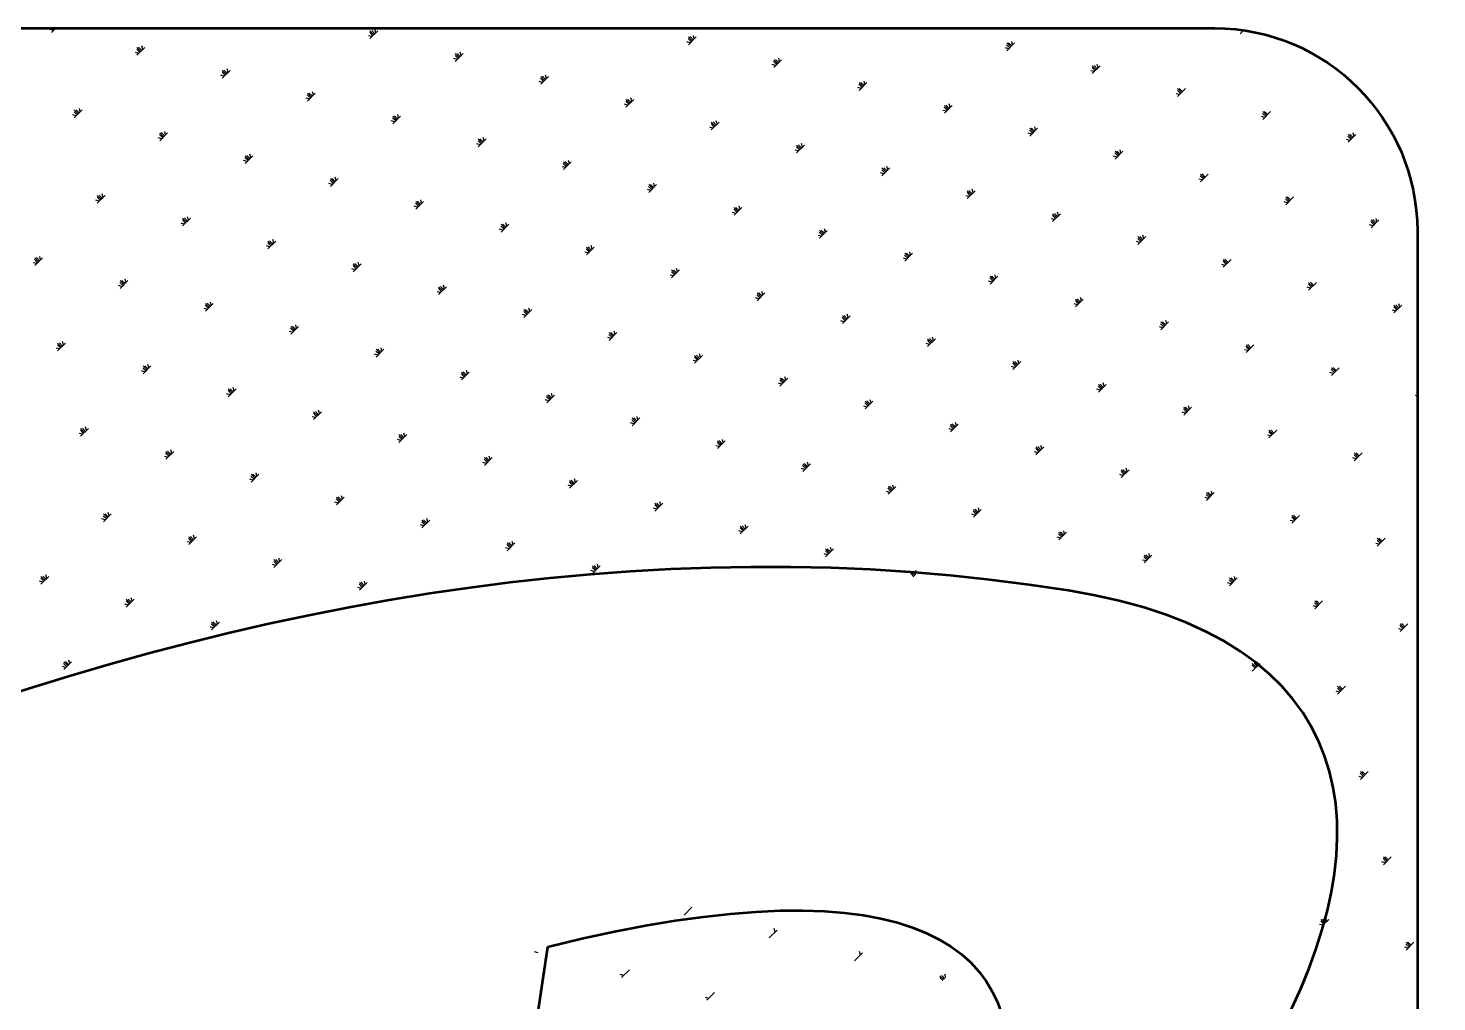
# Model space of a CAD drawing. Extents: x -2746917 to -971774, y -3334247 to -3250358.
# Drawn here: x -2283845 to -2282843, y -3276393 to -3275701 of the extents above; entities that cross this region are included whole.
import ezdxf

# ---------------------------------------------------------------- set-up
doc = ezdxf.new("R2010")
doc.units = 0
doc.header["$LTSCALE"] = 1000
doc.header["$MEASUREMENT"] = 0
doc.layers.get('0').update_dxf_attribs({"linetype": 'CONTINUOUS'})
doc.layers.add('PUB_TITLE', color=4, linetype='CONTINUOUS')

# ---------------------------------------------------------------- blocks, each defined once
blk = doc.blocks.new('A$C6B365CFD')
at = {"layer": 'PUB_TITLE', "color": 4}
for p, q in [((121.8, 23378.1), (119.3, 23378.8)), ((120.4, 23376.7), (123.4, 23379.7)), ((122.5, 23378.8), (121.5, 23379.7)), ((123.1, 23379.5), (122.9, 23379.7)), ((351.2, 23376.5), (350.5, 23379)), ((348.4, 23373.8), (346, 23374.4)), ((349.1, 23374.4), (346.9, 23376.7)), ((349.8, 23375.1), (347, 23377.9)), ((347, 23372.4), (352.6, 23377.9)), ((350.5, 23375.8), (348.3, 23378.1)), ((575, 23369.4), (572.6, 23370)), ((575.7, 23370.1), (573.5, 23372.3)), ((576.4, 23370.8), (573.6, 23373.6)), ((573.6, 23368), (579.2, 23373.6)), ((577.1, 23371.5), (574.9, 23373.7)), ((577.8, 23372.2), (577.2, 23374.6)), ((803.1, 23366.4), (800.3, 23369.2)), ((800.3, 23363.6), (805.8, 23369.2)), ((803.8, 23367.1), (801.5, 23369.3)), ((804.4, 23367.8), (803.8, 23370.2)), ((966.2, 23375.6), (968.9, 23378.2)), ((968.3, 23377.6), (967.5, 23378.4)), ((182.5, 23361.8), (180.1, 23362.5)), ((183.2, 23362.5), (181, 23364.8)), ((183.9, 23363.2), (181.1, 23366)), ((181.1, 23360.5), (186.7, 23366)), ((184.6, 23363.9), (182.3, 23366.2)), ((185.3, 23364.6), (184.6, 23367.1)), ((409.8, 23358.2), (407.6, 23360.4)), ((410.5, 23358.9), (407.7, 23361.7)), ((407.7, 23356.1), (413.3, 23361.7)), ((411.2, 23359.6), (409, 23361.8)), ((411.9, 23360.3), (411.3, 23362.7)), ((801.7, 23365), (799.2, 23365.7)), ((802.4, 23365.7), (800.1, 23368)), ((244.6, 23347), (241.8, 23349.7)), ((241.8, 23344.2), (247.4, 23349.7)), ((245.3, 23347.7), (243.1, 23349.9)), ((246, 23348.4), (245.3, 23350.8)), ((409.1, 23357.5), (406.7, 23358.1)), ((635.8, 23353.1), (633.3, 23353.8)), ((636.5, 23353.8), (634.2, 23356)), ((637.1, 23354.5), (634.4, 23357.3)), ((634.4, 23351.7), (639.9, 23357.3)), ((637.8, 23355.2), (635.6, 23357.4)), ((638.5, 23355.9), (637.9, 23358.3)), ((862.4, 23348.8), (860, 23349.4)), ((863.1, 23349.5), (860.9, 23351.7)), ((863.8, 23350.2), (861, 23352.9)), ((861, 23347.4), (866.6, 23352.9)), ((864.5, 23350.8), (862.3, 23353.1)), ((865.2, 23351.5), (864.5, 23354)), ((243.2, 23345.6), (240.8, 23346.2)), ((243.9, 23346.3), (241.7, 23348.5)), ((469.8, 23341.2), (467.4, 23341.9)), ((470.5, 23341.9), (468.3, 23344.1)), ((471.2, 23342.6), (468.5, 23345.4)), ((468.5, 23339.8), (474, 23345.4)), ((471.9, 23343.3), (469.7, 23345.5)), ((472.6, 23344), (472, 23346.4)), ((697.2, 23337.5), (695, 23339.8)), ((697.9, 23338.2), (695.1, 23341)), ((695.1, 23335.5), (700.7, 23341)), ((698.6, 23338.9), (696.3, 23341.2)), ((699.3, 23339.6), (698.6, 23342.1)), ((303.9, 23329.3), (301.5, 23330)), ((304.6, 23330), (302.4, 23332.2)), ((305.3, 23330.7), (302.6, 23333.5)), ((302.6, 23327.9), (308.1, 23333.5)), ((306, 23331.4), (303.8, 23333.6)), ((306.7, 23332.1), (306.1, 23334.5)), ((532, 23326.3), (529.2, 23329.1)), ((529.2, 23323.6), (534.7, 23329.1)), ((532.7, 23327), (530.4, 23329.2)), ((533.4, 23327.7), (532.7, 23330.1)), ((696.5, 23336.9), (694.1, 23337.5)), ((923.1, 23332.5), (920.7, 23333.1)), ((923.8, 23333.2), (921.6, 23335.4)), ((924.5, 23333.9), (921.7, 23336.7)), ((921.7, 23331.1), (927.3, 23336.7)), ((925.2, 23334.6), (923, 23336.8)), ((138.7, 23318.1), (136.5, 23320.3)), ((139.4, 23318.8), (136.6, 23321.6)), ((136.6, 23316), (142.2, 23321.6)), ((140.1, 23319.5), (137.9, 23321.7)), ((140.8, 23320.2), (140.2, 23322.6)), ((530.6, 23324.9), (528.1, 23325.6)), ((531.3, 23325.6), (529, 23327.9)), ((757.2, 23320.6), (754.8, 23321.2)), ((757.9, 23321.3), (755.7, 23323.5)), ((758.6, 23322), (755.8, 23324.7)), ((755.8, 23319.2), (761.4, 23324.7)), ((759.3, 23322.7), (757.1, 23324.9)), ((760, 23323.4), (759.3, 23325.8)), ((984.5, 23316.9), (982.3, 23319.1)), ((985.2, 23317.6), (982.5, 23320.4)), ((982.5, 23314.8), (988, 23320.4)), ((985.9, 23318.3), (983.7, 23320.5)), ((138, 23317.4), (135.6, 23318)), ((364.7, 23313), (362.2, 23313.7)), ((365.4, 23313.7), (363.1, 23315.9)), ((366.1, 23314.4), (363.3, 23317.2)), ((363.3, 23311.6), (368.8, 23317.2)), ((366.8, 23315.1), (364.5, 23317.3)), ((367.4, 23315.8), (366.8, 23318.2)), ((591.3, 23308.7), (588.9, 23309.3)), ((592, 23309.4), (589.8, 23311.6)), ((592.7, 23310.1), (589.9, 23312.8)), ((589.9, 23307.3), (595.5, 23312.8)), ((593.4, 23310.8), (591.2, 23313)), ((594.1, 23311.4), (593.4, 23313.9)), ((820, 23306.4), (817.8, 23308.6)), ((820.7, 23307.1), (820.1, 23309.5)), ((983.8, 23316.2), (981.4, 23316.9)), ((198.8, 23301.1), (196.3, 23301.8)), ((199.5, 23301.8), (197.2, 23304)), ((200.1, 23302.5), (197.4, 23305.3)), ((197.4, 23299.7), (202.9, 23305.3)), ((200.8, 23303.2), (198.6, 23305.4)), ((201.5, 23303.9), (200.9, 23306.3)), ((426.1, 23297.5), (423.9, 23299.7)), ((426.8, 23298.1), (424, 23300.9)), ((424, 23295.4), (429.6, 23300.9)), ((427.5, 23298.8), (425.3, 23301.1)), ((428.2, 23299.5), (427.5, 23302)), ((817.9, 23304.3), (815.5, 23305)), ((818.6, 23305), (816.4, 23307.2)), ((819.3, 23305.7), (816.5, 23308.5)), ((816.5, 23302.9), (822.1, 23308.5)), ((1044.6, 23299.9), (1042.1, 23300.6)), ((1045.3, 23300.6), (1043, 23302.9)), ((1046, 23301.3), (1043.2, 23304.1)), ((1043.2, 23298.6), (1048.7, 23304.1)), ((1046.7, 23302), (1044.4, 23304.3)), ((1047.4, 23302.7), (1046.7, 23305.2)), ((260.9, 23286.2), (258.1, 23289)), ((258.1, 23283.5), (263.7, 23289)), ((261.6, 23286.9), (259.3, 23289.2)), ((262.3, 23287.6), (261.6, 23290.1)), ((425.4, 23296.8), (423, 23297.4)), ((652, 23292.4), (649.6, 23293)), ((652.7, 23293.1), (650.5, 23295.3)), ((653.4, 23293.8), (650.6, 23296.6)), ((650.6, 23291), (656.2, 23296.6)), ((654.1, 23294.5), (651.9, 23296.7)), ((654.8, 23295.2), (654.2, 23297.6)), ((878.7, 23288), (876.2, 23288.7)), ((879.4, 23288.7), (877.1, 23291)), ((880.1, 23289.4), (877.3, 23292.2)), ((877.3, 23286.6), (882.8, 23292.2)), ((880.7, 23290.1), (878.5, 23292.3)), ((881.4, 23290.8), (880.8, 23293.2)), ((259.5, 23284.8), (257.1, 23285.5)), ((260.2, 23285.5), (258, 23287.8)), ((486.1, 23280.5), (483.7, 23281.1)), ((486.8, 23281.2), (484.6, 23283.4)), ((487.5, 23281.9), (484.7, 23284.7)), ((484.7, 23279.1), (490.3, 23284.7)), ((488.2, 23282.6), (486, 23284.8)), ((488.9, 23283.3), (488.2, 23285.7)), ((713.5, 23276.8), (711.2, 23279)), ((714.1, 23277.5), (711.4, 23280.3)), ((711.4, 23274.7), (716.9, 23280.3)), ((714.8, 23278.2), (712.6, 23280.4)), ((715.5, 23278.9), (714.9, 23281.3)), ((320.2, 23268.6), (317.8, 23269.2)), ((320.9, 23269.3), (318.7, 23271.5)), ((321.6, 23270), (318.8, 23272.7)), ((318.8, 23267.2), (324.4, 23272.7)), ((322.3, 23270.7), (320.1, 23272.9)), ((323, 23271.4), (322.3, 23273.8)), ((548.9, 23266.3), (546.7, 23268.5)), ((549.6, 23267), (549, 23269.4)), ((712.8, 23276.1), (710.3, 23276.8)), ((939.4, 23271.8), (937, 23272.4)), ((940.1, 23272.5), (937.9, 23274.7)), ((940.8, 23273.2), (938, 23275.9)), ((938, 23270.4), (943.6, 23275.9)), ((941.5, 23273.8), (939.3, 23276.1)), ((155, 23257.4), (152.8, 23259.6)), ((155.7, 23258.1), (152.9, 23260.8)), ((152.9, 23255.3), (158.5, 23260.8)), ((156.4, 23258.7), (154.2, 23261)), ((157.1, 23259.4), (156.4, 23261.9)), ((546.8, 23264.2), (544.4, 23264.9)), ((547.5, 23264.9), (545.3, 23267.1)), ((548.2, 23265.6), (545.5, 23268.4)), ((545.5, 23262.8), (551, 23268.4)), ((773.5, 23259.9), (771.1, 23260.5)), ((774.2, 23260.5), (772, 23262.8)), ((774.9, 23261.2), (772.1, 23264)), ((772.1, 23258.5), (777.7, 23264)), ((775.6, 23261.9), (773.3, 23264.2)), ((776.3, 23262.6), (775.6, 23265.1)), ((1000.8, 23256.2), (998.6, 23258.4)), ((1001.5, 23256.9), (998.7, 23259.7)), ((998.7, 23254.1), (1004.3, 23259.7)), ((1002.2, 23257.6), (1000, 23259.8)), ((154.3, 23256.7), (151.9, 23257.3)), ((380.9, 23252.3), (378.5, 23253)), ((381.6, 23253), (379.4, 23255.2)), ((382.3, 23253.7), (379.6, 23256.5)), ((379.6, 23250.9), (385.1, 23256.5)), ((383, 23254.4), (380.8, 23256.6)), ((383.7, 23255.1), (383.1, 23257.5)), ((607.6, 23247.9), (605.1, 23248.6)), ((608.3, 23248.6), (606, 23250.9)), ((609, 23249.3), (606.2, 23252.1)), ((606.2, 23246.6), (611.7, 23252.1)), ((609.7, 23250), (607.4, 23252.2)), ((610.4, 23250.7), (609.7, 23253.1)), ((837, 23246.4), (836.3, 23248.8)), ((1000.1, 23255.5), (997.7, 23256.1)), ((215, 23240.4), (212.6, 23241)), ((215.7, 23241.1), (213.5, 23243.3)), ((216.4, 23241.8), (213.6, 23244.6)), ((213.6, 23239), (219.2, 23244.6)), ((217.1, 23242.5), (214.9, 23244.7)), ((217.8, 23243.2), (217.2, 23245.6)), ((442.4, 23236.7), (440.1, 23238.9)), ((443.1, 23237.4), (440.3, 23240.2)), ((440.3, 23234.6), (445.8, 23240.2)), ((443.8, 23238.1), (441.5, 23240.3)), ((444.4, 23238.8), (443.8, 23241.2)), ((834.2, 23243.6), (831.8, 23244.2)), ((834.9, 23244.3), (832.7, 23246.5)), ((835.6, 23245), (832.8, 23247.7)), ((832.8, 23242.2), (838.4, 23247.7)), ((836.3, 23245.7), (834.1, 23247.9)), ((1060.8, 23239.2), (1058.4, 23239.9)), ((1061.5, 23239.9), (1059.3, 23242.1)), ((1062.2, 23240.6), (1059.5, 23243.4)), ((1059.5, 23237.8), (1065, 23243.4)), ((1062.9, 23241.3), (1060.7, 23243.5)), ((1063.6, 23242), (1063, 23244.4)), ((277.8, 23226.2), (275.6, 23228.4)), ((278.5, 23226.9), (277.9, 23229.3)), ((441.7, 23236), (439.2, 23236.7)), ((668.3, 23231.7), (665.9, 23232.3)), ((669, 23232.4), (666.8, 23234.6)), ((669.7, 23233.1), (666.9, 23235.8)), ((666.9, 23230.3), (672.5, 23235.8)), ((670.4, 23233.8), (668.2, 23236)), ((671.1, 23234.4), (670.4, 23236.9)), ((895.6, 23228), (893.4, 23230.2)), ((896.3, 23228.7), (893.5, 23231.5)), ((893.5, 23225.9), (899.1, 23231.5)), ((897, 23229.4), (894.8, 23231.6)), ((897.7, 23230.1), (897.1, 23232.5)), ((275.8, 23224.1), (273.3, 23224.8)), ((276.5, 23224.8), (274.2, 23227)), ((277.1, 23225.5), (274.4, 23228.3)), ((274.4, 23222.7), (279.9, 23228.3)), ((502.4, 23219.8), (500, 23220.4)), ((503.1, 23220.5), (500.9, 23222.7)), ((503.8, 23221.1), (501, 23223.9)), ((501, 23218.4), (506.6, 23223.9)), ((504.5, 23221.8), (502.3, 23224.1)), ((505.2, 23222.5), (504.5, 23225)), ((729.7, 23216.1), (727.5, 23218.3)), ((730.4, 23216.8), (727.6, 23219.6)), ((727.6, 23214), (733.2, 23219.6)), ((731.1, 23217.5), (728.9, 23219.7)), ((731.8, 23218.2), (731.2, 23220.6)), ((894.9, 23227.3), (892.5, 23228)), ((109.8, 23212.2), (107.4, 23212.9)), ((110.5, 23212.9), (108.3, 23215.1)), ((111.2, 23213.6), (108.5, 23216.4)), ((108.5, 23210.8), (114, 23216.4)), ((111.9, 23214.3), (109.7, 23216.5)), ((112.6, 23215), (112, 23217.4)), ((336.5, 23207.8), (334.1, 23208.5)), ((337.2, 23208.5), (335, 23210.8)), ((337.9, 23209.2), (335.1, 23212)), ((335.1, 23206.5), (340.7, 23212)), ((338.6, 23209.9), (336.3, 23212.2)), ((339.3, 23210.6), (338.6, 23213.1)), ((565.9, 23206.3), (565.2, 23208.7)), ((729, 23215.4), (726.6, 23216)), ((955.7, 23211), (953.2, 23211.7)), ((956.4, 23211.7), (954.1, 23214)), ((957.1, 23212.4), (954.3, 23215.2)), ((954.3, 23209.6), (959.8, 23215.2)), ((957.7, 23213.1), (955.5, 23215.3)), ((171.3, 23196.6), (169, 23198.9)), ((172, 23197.3), (169.2, 23200.1)), ((169.2, 23194.5), (174.7, 23200.1)), ((172.7, 23198), (170.4, 23200.2)), ((173.4, 23198.7), (172.7, 23201.1)), ((563.1, 23203.5), (560.7, 23204.1)), ((563.8, 23204.2), (561.6, 23206.4)), ((564.5, 23204.9), (561.7, 23207.7)), ((561.7, 23202.1), (567.3, 23207.7)), ((565.2, 23205.6), (563, 23207.8)), ((789.8, 23199.1), (787.3, 23199.8)), ((790.4, 23199.8), (788.2, 23202)), ((791.1, 23200.5), (788.4, 23203.3)), ((788.4, 23197.7), (793.9, 23203.3)), ((791.8, 23201.2), (789.6, 23203.4)), ((792.5, 23201.9), (791.9, 23204.3)), ((1017.8, 23196.2), (1015, 23198.9)), ((1015, 23193.4), (1020.6, 23198.9)), ((1018.5, 23196.9), (1016.3, 23199.1)), ((170.6, 23195.9), (168.1, 23196.6)), ((397.2, 23191.6), (394.8, 23192.2)), ((397.9, 23192.3), (395.7, 23194.5)), ((398.6, 23193), (395.8, 23195.7)), ((395.8, 23190.2), (401.4, 23195.7)), ((399.3, 23193.7), (397.1, 23195.9)), ((400, 23194.4), (399.3, 23196.8)), ((624.5, 23187.9), (622.3, 23190.1)), ((625.2, 23188.6), (622.5, 23191.4)), ((622.5, 23185.8), (628, 23191.4)), ((625.9, 23189.3), (623.7, 23191.5)), ((626.6, 23190), (626, 23192.4)), ((1016.4, 23194.8), (1014, 23195.4)), ((1017.1, 23195.5), (1014.9, 23197.7)), ((231.3, 23179.7), (228.9, 23180.3)), ((232, 23180.4), (229.8, 23182.6)), ((232.7, 23181.1), (229.9, 23183.8)), ((229.9, 23178.3), (235.5, 23183.8)), ((233.4, 23181.7), (231.2, 23184)), ((234.1, 23182.4), (233.4, 23184.9)), ((458.6, 23176), (456.4, 23178.2)), ((459.3, 23176.7), (456.5, 23179.5)), ((456.5, 23173.9), (462.1, 23179.5)), ((460, 23177.4), (457.8, 23179.6)), ((460.7, 23178.1), (460.1, 23180.5)), ((623.8, 23187.2), (621.4, 23187.9)), ((850.5, 23182.9), (848.1, 23183.5)), ((851.2, 23183.5), (849, 23185.8)), ((851.9, 23184.2), (849.1, 23187)), ((849.1, 23181.5), (854.6, 23187)), ((852.6, 23184.9), (850.3, 23187.2)), ((853.3, 23185.6), (852.6, 23188.1)), ((1077.1, 23178.5), (1074.7, 23179.1)), ((1077.8, 23179.2), (1075.6, 23181.4)), ((1078.5, 23179.9), (1075.7, 23182.7)), ((1075.7, 23177.1), (1081.3, 23182.7)), ((1079.2, 23180.6), (1077, 23182.8)), ((1079.9, 23181.3), (1079.2, 23183.7)), ((294.8, 23166.2), (294.2, 23168.6)), ((457.9, 23175.3), (455.5, 23176)), ((684.6, 23170.9), (682.1, 23171.6)), ((685.3, 23171.6), (683, 23173.9)), ((686, 23172.3), (683.2, 23175.1)), ((683.2, 23169.6), (688.7, 23175.1)), ((686.7, 23173), (684.4, 23175.2)), ((687.4, 23173.7), (686.7, 23176.2)), ((911.9, 23167.3), (909.7, 23169.5)), ((912.6, 23168), (909.8, 23170.8)), ((909.8, 23165.2), (915.4, 23170.8)), ((913.3, 23168.7), (911.1, 23170.9)), ((914, 23169.4), (913.3, 23171.8)), ((292, 23163.4), (289.6, 23164)), ((292.7, 23164.1), (290.5, 23166.3)), ((293.4, 23164.8), (290.6, 23167.6)), ((290.6, 23162), (296.2, 23167.6)), ((294.1, 23165.5), (291.9, 23167.7)), ((518.7, 23159), (516.2, 23159.7)), ((519.4, 23159.7), (517.1, 23161.9)), ((520.1, 23160.4), (517.3, 23163.2)), ((517.3, 23157.6), (522.8, 23163.2)), ((520.7, 23161.1), (518.5, 23163.3)), ((521.4, 23161.8), (520.8, 23164.2)), ((746.7, 23156.1), (743.9, 23158.8)), ((743.9, 23153.3), (749.5, 23158.8)), ((747.4, 23156.8), (745.2, 23159)), ((748.1, 23157.5), (747.4, 23159.9)), ((911.2, 23166.6), (908.8, 23167.2)), ((126.1, 23151.5), (123.7, 23152.1)), ((126.8, 23152.2), (124.6, 23154.4)), ((127.5, 23152.9), (124.7, 23155.6)), ((124.7, 23150.1), (130.3, 23155.6)), ((128.2, 23153.6), (126, 23155.8)), ((128.9, 23154.3), (128.2, 23156.7)), ((353.5, 23147.8), (351.2, 23150)), ((354.1, 23148.5), (351.4, 23151.3)), ((351.4, 23145.7), (356.9, 23151.3)), ((354.8, 23149.2), (352.6, 23151.4)), ((355.5, 23149.9), (354.9, 23152.3)), ((745.3, 23154.7), (742.9, 23155.3)), ((746, 23155.4), (743.8, 23157.6)), ((971.9, 23150.3), (969.5, 23151)), ((972.6, 23151), (970.4, 23153.2)), ((973.3, 23151.7), (970.5, 23154.5)), ((970.5, 23148.9), (976.1, 23154.5)), ((974, 23152.4), (971.8, 23154.6)), ((187.5, 23135.9), (185.3, 23138.1)), ((188.2, 23136.6), (185.5, 23139.4)), ((185.5, 23133.8), (191, 23139.4)), ((188.9, 23137.3), (186.7, 23139.5)), ((189.6, 23138), (189, 23140.4)), ((352.8, 23147.1), (350.3, 23147.8)), ((579.4, 23142.8), (577, 23143.4)), ((580.1, 23143.5), (577.9, 23145.7)), ((580.8, 23144.1), (578, 23146.9)), ((578, 23141.4), (583.6, 23146.9)), ((581.5, 23144.8), (579.3, 23147.1)), ((582.2, 23145.5), (581.5, 23148)), ((806, 23138.4), (803.6, 23139.1)), ((806.7, 23139.1), (804.5, 23141.3)), ((807.4, 23139.8), (804.6, 23142.6)), ((804.6, 23137), (810.2, 23142.6)), ((808.1, 23140.5), (805.9, 23142.7)), ((808.8, 23141.2), (808.2, 23143.6)), ((1034.1, 23135.4), (1031.3, 23138.2)), ((1031.3, 23132.7), (1036.8, 23138.2)), ((1034.7, 23136.1), (1032.5, 23138.3)), ((186.8, 23135.2), (184.4, 23135.9)), ((413.5, 23130.8), (411.1, 23131.5)), ((414.2, 23131.5), (412, 23133.8)), ((414.9, 23132.2), (412.1, 23135)), ((412.1, 23129.5), (417.7, 23135)), ((415.6, 23132.9), (413.3, 23135.2)), ((416.3, 23133.6), (415.6, 23136.1)), ((640.8, 23127.2), (638.6, 23129.4)), ((641.5, 23127.9), (638.7, 23130.7)), ((638.7, 23125.1), (644.3, 23130.7)), ((642.2, 23128.6), (640, 23130.8)), ((642.9, 23129.3), (642.2, 23131.7)), ((1032.7, 23134), (1030.2, 23134.7)), ((1033.4, 23134.7), (1031.1, 23137)), ((247.6, 23118.9), (245.1, 23119.6)), ((248.3, 23119.6), (246, 23121.9)), ((249, 23120.3), (246.2, 23123.1)), ((246.2, 23117.5), (251.7, 23123.1)), ((249.7, 23121), (247.4, 23123.2)), ((250.4, 23121.7), (249.7, 23124.1)), ((475.6, 23116), (472.8, 23118.7)), ((472.8, 23113.2), (478.4, 23118.7)), ((476.3, 23116.7), (474.1, 23118.9)), ((477, 23117.4), (476.3, 23119.8)), ((640.1, 23126.5), (637.7, 23127.1)), ((866.8, 23122.1), (864.3, 23122.8)), ((867.4, 23122.8), (865.2, 23125)), ((868.1, 23123.5), (865.4, 23126.3)), ((865.4, 23120.7), (870.9, 23126.3)), ((868.8, 23124.2), (866.6, 23126.4)), ((869.5, 23124.9), (868.9, 23127.3)), ((1092.4, 23118), (1091, 23118.4)), ((1092.4, 23120.2), (1091.9, 23120.7)), ((1092.4, 23121.6), (1092, 23121.9)), ((474.2, 23114.6), (471.8, 23115.2)), ((474.9, 23115.3), (472.7, 23117.5)), ((700.8, 23110.2), (698.4, 23110.9)), ((701.5, 23110.9), (699.3, 23113.1)), ((702.2, 23111.6), (699.5, 23114.4)), ((699.5, 23108.8), (705, 23114.4)), ((702.9, 23112.3), (700.7, 23114.5)), ((703.6, 23113), (703, 23115.4)), ((928.2, 23106.6), (926, 23108.8)), ((928.9, 23107.2), (926.1, 23110)), ((926.1, 23104.5), (931.6, 23110)), ((929.6, 23107.9), (927.3, 23110.2)), ((930.3, 23108.6), (929.6, 23111.1)), ((1092, 23116.4), (1092.4, 23116.8)), ((308.3, 23102.7), (305.9, 23103.3)), ((309, 23103.4), (306.8, 23105.6)), ((309.7, 23104.1), (306.9, 23106.8)), ((306.9, 23101.3), (312.5, 23106.8)), ((310.4, 23104.7), (308.2, 23107)), ((311.1, 23105.4), (310.4, 23107.9)), ((534.9, 23098.3), (532.5, 23099)), ((535.6, 23099), (533.4, 23101.2)), ((536.3, 23099.7), (533.5, 23102.5)), ((533.5, 23096.9), (539.1, 23102.5)), ((537, 23100.4), (534.8, 23102.6)), ((537.7, 23101.1), (537.1, 23103.5)), ((763, 23095.3), (760.2, 23098.1)), ((760.2, 23092.6), (765.7, 23098.1)), ((763.7, 23096), (761.4, 23098.3)), ((764.4, 23096.7), (763.7, 23099.2)), ((927.5, 23105.9), (925.1, 23106.5)), ((142.4, 23090.8), (140, 23091.4)), ((143.1, 23091.4), (140.9, 23093.7)), ((143.8, 23092.1), (141, 23094.9)), ((141, 23089.4), (146.6, 23094.9)), ((144.5, 23092.8), (142.3, 23095.1)), ((145.2, 23093.5), (144.5, 23096)), ((369.7, 23087.1), (367.5, 23089.3)), ((370.4, 23087.8), (367.6, 23090.6)), ((367.6, 23085), (373.2, 23090.6)), ((371.1, 23088.5), (368.9, 23090.7)), ((371.8, 23089.2), (371.2, 23091.6)), ((761.6, 23093.9), (759.1, 23094.6)), ((762.3, 23094.6), (760, 23096.9)), ((988.2, 23089.6), (985.8, 23090.2)), ((988.9, 23090.3), (986.7, 23092.5)), ((989.6, 23091), (986.8, 23093.8)), ((986.8, 23088.2), (992.4, 23093.8)), ((990.3, 23091.7), (988.1, 23093.9)), ((204.5, 23075.9), (201.7, 23078.6)), ((201.7, 23073.1), (207.3, 23078.6)), ((205.2, 23076.6), (203, 23078.8)), ((205.9, 23077.3), (205.2, 23079.7)), ((369, 23086.4), (366.6, 23087)), ((595.7, 23082), (593.2, 23082.7)), ((596.4, 23082.7), (594.1, 23085)), ((597.1, 23083.4), (594.3, 23086.2)), ((594.3, 23080.6), (599.8, 23086.2)), ((597.7, 23084.1), (595.5, 23086.3)), ((598.4, 23084.8), (597.8, 23087.2)), ((822.3, 23077.7), (819.9, 23078.3)), ((823, 23078.4), (820.8, 23080.6)), ((823.7, 23079.1), (820.9, 23081.8)), ((820.9, 23076.3), (826.5, 23081.8)), ((824.4, 23079.8), (822.2, 23082)), ((825.1, 23080.5), (824.4, 23082.9)), ((203.1, 23074.5), (200.7, 23075.1)), ((203.8, 23075.2), (201.6, 23077.4)), ((429.8, 23070.1), (427.3, 23070.8)), ((430.4, 23070.8), (428.2, 23073)), ((431.1, 23071.5), (428.4, 23074.3)), ((428.4, 23068.7), (433.9, 23074.3)), ((431.8, 23072.2), (429.6, 23074.4)), ((432.5, 23072.9), (431.9, 23075.3)), ((657.1, 23066.5), (654.9, 23068.7)), ((657.8, 23067.2), (655, 23069.9)), ((655, 23064.4), (660.6, 23069.9)), ((658.5, 23067.8), (656.3, 23070.1)), ((659.2, 23068.5), (658.5, 23071)), ((1048.9, 23073.3), (1046.5, 23074)), ((1049.6, 23074), (1047.4, 23076.2)), ((1050.3, 23074.7), (1047.5, 23077.5)), ((1047.5, 23071.9), (1053.1, 23077.5)), ((1051, 23075.4), (1048.8, 23077.6)), ((263.8, 23058.2), (261.4, 23058.9)), ((264.5, 23058.9), (262.3, 23061.1)), ((265.2, 23059.6), (262.5, 23062.4)), ((262.5, 23056.8), (268, 23062.4)), ((265.9, 23060.3), (263.7, 23062.5)), ((266.6, 23061), (266, 23063.4)), ((491.9, 23055.2), (489.1, 23058)), ((489.1, 23052.5), (494.6, 23058)), ((492.6, 23055.9), (490.3, 23058.2)), ((493.3, 23056.6), (492.6, 23059.1)), ((656.4, 23065.8), (654, 23066.4)), ((883, 23061.4), (880.6, 23062.1)), ((883.7, 23062.1), (881.5, 23064.3)), ((884.4, 23062.8), (881.6, 23065.6)), ((881.6, 23060), (887.2, 23065.6)), ((885.1, 23063.5), (882.9, 23065.7)), ((885.8, 23064.2), (885.2, 23066.6)), ((490.5, 23053.8), (488.1, 23054.5)), ((491.2, 23054.5), (489, 23056.8)), ((717.1, 23049.5), (714.7, 23050.1)), ((717.8, 23050.2), (715.6, 23052.4)), ((718.5, 23050.9), (715.7, 23053.7)), ((715.7, 23048.1), (721.3, 23053.7)), ((719.2, 23051.6), (717, 23053.8)), ((719.9, 23052.3), (719.2, 23054.7)), ((944.4, 23045.8), (942.2, 23048)), ((945.1, 23046.5), (942.4, 23049.3)), ((942.4, 23043.7), (947.9, 23049.3)), ((945.8, 23047.2), (943.6, 23049.4)), ((946.5, 23047.9), (945.9, 23050.3)), ((324.6, 23041.9), (322.1, 23042.6)), ((325.3, 23042.6), (323, 23044.9)), ((326, 23043.3), (323.2, 23046.1)), ((323.2, 23040.5), (328.7, 23046.1)), ((326.7, 23044), (324.4, 23046.2)), ((327.4, 23044.7), (326.7, 23047.1)), ((551.2, 23037.6), (548.8, 23038.2)), ((551.9, 23038.3), (549.7, 23040.5)), ((552.6, 23039), (549.8, 23041.7)), ((549.8, 23036.2), (555.4, 23041.7)), ((553.3, 23039.7), (551.1, 23041.9)), ((554, 23040.4), (553.3, 23042.8)), ((780.6, 23036), (780, 23038.4)), ((943.8, 23045.1), (941.3, 23045.8)), ((158.7, 23030), (156.2, 23030.7)), ((159.4, 23030.7), (157.1, 23032.9)), ((160.1, 23031.4), (157.3, 23034.2)), ((157.3, 23028.6), (162.8, 23034.2)), ((160.7, 23032.1), (158.5, 23034.3)), ((161.4, 23032.8), (160.8, 23035.2)), ((386, 23026.4), (383.8, 23028.6)), ((386.7, 23027.1), (383.9, 23029.8)), ((383.9, 23024.3), (389.5, 23029.8)), ((387.4, 23027.8), (385.2, 23030)), ((388.1, 23028.4), (387.4, 23030.9)), ((777.8, 23033.2), (775.4, 23033.9)), ((778.5, 23033.9), (776.3, 23036.1)), ((779.2, 23034.6), (776.5, 23037.4)), ((776.5, 23031.8), (782, 23037.4)), ((779.9, 23035.3), (777.7, 23037.5)), ((1004.5, 23028.9), (1002, 23029.5)), ((1005.2, 23029.6), (1003, 23031.8)), ((1005.9, 23030.2), (1003.1, 23033)), ((1003.1, 23027.5), (1008.6, 23033)), ((1006.6, 23030.9), (1004.3, 23033.2)), ((220.8, 23015.1), (218, 23017.9)), ((218, 23012.4), (223.6, 23017.9)), ((221.5, 23015.8), (219.3, 23018.1)), ((222.2, 23016.5), (221.5, 23019)), ((385.3, 23025.7), (382.9, 23026.3)), ((611.9, 23021.3), (609.5, 23022)), ((612.6, 23022), (610.4, 23024.2)), ((613.3, 23022.7), (610.5, 23025.5)), ((610.5, 23019.9), (616.1, 23025.5)), ((614, 23023.4), (611.8, 23025.6)), ((614.7, 23024.1), (614.1, 23026.5)), ((839.3, 23017.6), (837, 23019.9)), ((840, 23018.3), (837.2, 23021.1)), ((837.2, 23015.6), (842.7, 23021.1)), ((840.7, 23019), (838.4, 23021.3)), ((841.3, 23019.7), (840.7, 23022.2)), ((219.4, 23013.8), (217, 23014.4)), ((220.1, 23014.4), (217.9, 23016.7)), ((446, 23009.4), (443.6, 23010)), ((446.7, 23010.1), (444.5, 23012.3)), ((447.4, 23010.8), (444.6, 23013.6)), ((444.6, 23008), (450.2, 23013.6)), ((448.1, 23011.5), (445.9, 23013.7)), ((448.8, 23012.2), (448.2, 23014.6)), ((673.4, 23005.7), (671.1, 23008)), ((674.1, 23006.4), (671.3, 23009.2)), ((671.3, 23003.6), (676.8, 23009.2)), ((674.7, 23007.1), (672.5, 23009.3)), ((675.4, 23007.8), (674.8, 23010.2)), ((838.6, 23016.9), (836.1, 23017.6)), ((1065.2, 23012.6), (1062.8, 23013.2)), ((1065.9, 23013.3), (1063.7, 23015.5)), ((1066.6, 23014), (1063.8, 23016.8)), ((1063.8, 23011.2), (1069.4, 23016.8)), ((1067.3, 23014.7), (1065.1, 23016.9)), ((280.1, 22997.5), (277.7, 22998.1)), ((280.8, 22998.2), (278.6, 23000.4)), ((281.5, 22998.9), (278.7, 23001.7)), ((278.7, 22996.1), (284.3, 23001.7)), ((282.2, 22999.6), (280, 23001.8)), ((282.9, 23000.3), (282.2, 23002.7)), ((509.5, 22995.9), (508.9, 22998.3)), ((672.7, 23005), (670.2, 23005.7)), ((899.3, 23000.7), (896.9, 23001.3)), ((900, 23001.4), (897.8, 23003.6)), ((900.7, 23002.1), (897.9, 23004.8)), ((897.9, 22999.3), (903.5, 23004.8)), ((901.4, 23002.8), (899.2, 23005)), ((902.1, 23003.5), (901.4, 23005.9)), ((114.9, 22986.3), (112.7, 22988.5)), ((115.6, 22987), (112.8, 22989.7)), ((112.8, 22984.2), (118.4, 22989.7)), ((116.3, 22987.7), (114.1, 22989.9)), ((117, 22988.3), (116.3, 22990.8)), ((506.8, 22993.1), (504.3, 22993.8)), ((507.4, 22993.8), (505.2, 22996)), ((508.1, 22994.5), (505.4, 22997.3)), ((505.4, 22991.7), (510.9, 22997.3)), ((508.8, 22995.2), (506.6, 22997.4)), ((734.1, 22989.5), (731.9, 22991.7)), ((734.8, 22990.2), (732, 22992.9)), ((735.5, 22990.8), (733.2, 22993.1)), ((735.9, 22992.4), (735.5, 22994)), ((736.9, 22992.3), (737.6, 22992.9)), ((961.4, 22985.8), (958.6, 22988.6)), ((958.6, 22983), (964.2, 22988.6)), ((962.1, 22986.5), (959.9, 22988.7)), ((962.8, 22987.2), (962.2, 22989.6)), ((114.2, 22985.6), (111.8, 22986.2)), ((340.8, 22981.2), (338.4, 22981.9)), ((341.5, 22981.9), (339.3, 22984.1)), ((342.2, 22982.6), (339.5, 22985.4)), ((339.5, 22979.8), (345, 22985.4)), ((342.9, 22983.3), (340.7, 22985.5)), ((343.6, 22984), (343, 22986.4)), ((960, 22984.4), (957.6, 22985.1)), ((960.7, 22985.1), (958.5, 22987.3)), ((174.9, 22969.3), (172.5, 22970)), ((175.6, 22970), (173.4, 22972.2)), ((176.3, 22970.7), (173.5, 22973.5)), ((173.5, 22967.9), (179.1, 22973.5)), ((177, 22971.4), (174.8, 22973.6)), ((177.7, 22972.1), (177.1, 22974.5)), ((1020.8, 22968.1), (1018.3, 22968.8)), ((1021.4, 22968.8), (1019.2, 22971)), ((1022.1, 22969.5), (1019.4, 22972.3)), ((1019.4, 22966.7), (1024.9, 22972.3)), ((1022.8, 22970.2), (1020.6, 22972.4)), ((238.4, 22955.8), (237.8, 22958.2)), ((235.7, 22953), (233.2, 22953.7)), ((236.4, 22953.7), (234.1, 22955.9)), ((237.1, 22954.4), (234.3, 22957.2)), ((234.3, 22951.6), (239.8, 22957.2)), ((237.7, 22955.1), (235.5, 22957.3)), ((1081.5, 22951.9), (1079, 22952.5)), ((1082.2, 22952.6), (1079.9, 22954.8)), ((1082.9, 22953.2), (1080.1, 22956)), ((1080.1, 22950.5), (1085.6, 22956)), ((1083.6, 22953.9), (1081.3, 22956.2)), ((131.2, 22925.5), (129, 22927.8)), ((131.9, 22926.2), (129.1, 22929)), ((129.1, 22923.5), (134.6, 22929)), ((132.6, 22926.9), (130.3, 22929.2)), ((133.3, 22927.6), (132.6, 22930.1)), ((977.7, 22925.1), (974.9, 22927.8)), ((974.9, 22922.3), (980.5, 22927.8)), ((978.4, 22925.8), (976.2, 22928)), ((979.1, 22926.5), (978.4, 22928.9)), ((130.5, 22924.8), (128.1, 22925.5)), ((977, 22924.4), (974.8, 22926.6)), ((1037, 22907.4), (1034.6, 22908.1)), ((1037.7, 22908.1), (1035.5, 22910.3)), ((1038.4, 22908.8), (1035.6, 22911.6)), ((1035.6, 22906), (1041.2, 22911.6)), ((1039.1, 22909.5), (1036.9, 22911.7)), ((1054, 22847.4), (1051.8, 22849.6)), ((1054.7, 22848.1), (1051.9, 22850.8)), ((1051.9, 22845.3), (1057.5, 22850.8)), ((1055.4, 22848.8), (1053.2, 22851)), ((1053.3, 22846.7), (1050.9, 22847.3)), ((1070.3, 22786.6), (1068, 22788.9)), ((1071, 22787.3), (1068.2, 22790.1)), ((1068.2, 22784.6), (1073.7, 22790.1)), ((1071.6, 22788), (1069.4, 22790.3)), ((1069.6, 22786), (1067.1, 22786.6)), ((570.5, 22748.8), (576, 22754.4)), ((631.2, 22732.6), (636.7, 22738.1)), ((635.3, 22736.7), (634.7, 22739.2)), ((1025.1, 22741.5), (1022.7, 22742.1)), ((1025.8, 22742.2), (1023.6, 22744.4)), ((1026.5, 22742.9), (1023.7, 22745.7)), ((1027.2, 22743.6), (1025, 22745.8)), ((1025.7, 22742.1), (1029.3, 22745.7)), ((1027.9, 22744.3), (1027.2, 22746.7)), ((1086.5, 22725.9), (1084.3, 22728.1)), ((1087.2, 22726.6), (1084.4, 22729.4)), ((1084.4, 22723.8), (1090, 22729.4)), ((1087.9, 22727.3), (1085.7, 22729.5)), ((466.7, 22722), (464.2, 22722.7)), ((691.9, 22716.3), (697.5, 22721.8)), ((696.1, 22720.5), (695.4, 22722.9)), ((1085.8, 22725.2), (1083.4, 22725.9)), ((526, 22704.4), (531.6, 22709.9)), ((527.4, 22705.8), (525, 22706.4)), ((754.7, 22702.1), (752.5, 22704.3)), ((755.4, 22702.8), (752.6, 22705.6)), ((756.1, 22703.5), (753.9, 22705.7)), ((756.8, 22704.2), (756.1, 22706.6)), ((588.1, 22689.5), (585.7, 22690.1)), ((586.7, 22688.1), (592.3, 22693.7))]:
    blk.add_line(p, q, dxfattribs=at)
at = {"layer": 'PUB_TITLE', "color": 4, "lineweight": 53}
for points, knots in [([(-758.1, 22448.6), (-758.1, 22841.1), (-758.1, 23235.5), (-758.1, 23235.5), (-758.1, 23314.8), (-693.2, 23379.7), (-613.9, 23379.7), (-613.9, 23379.7), (948.2, 23379.7), (948.2, 23379.7), (1027.5, 23379.7), (1092.4, 23314.8), (1092.4, 23235.5), (1092.4, 23235.5), (1092.4, 22917.1), (1092.4, 22567.7)], [6.497483, 6.497483, 6.497483, 6.497483, 7, 7, 7, 8, 8, 8, 9, 9, 9, 10, 10, 10, 10.451509, 10.451509, 10.451509, 10.451509]), ([(844.2, 22979.6), (1260.8, 22912.7), (929, 22425.9), (495.5, 22240.2), (801.3, 22454.6), (1002.3, 22857.8), (473.6, 22726.2), (473.6, 22726.2), (394.1, 22193.3), (394.1, 22193.3), (179.9, 22093.3), (26.1, 22068.3), (-73.4, 22080.8), (-73.4, 22080.8), (-0.4, 22648.1), (-0.4, 22648.1), (-361.7, 22646.4), (-830.5, 22367.3), (-890.9, 22343.4), (-405, 22746.9), (246.8, 23075.6), (844.2, 22979.6)], [0, 0, 0, 0, 1, 1, 1, 2, 2, 2, 3, 3, 3, 4, 4, 4, 5, 5, 5, 6, 6, 6, 7, 7, 7, 7])]:
    blk.add_open_spline(points, degree=3, knots=knots, dxfattribs=at)

msp = doc.modelspace()

# ---------------------------------------------------------------- block references
at = {"ltscale": 1.5}
msp.add_blockref('A$C6B365CFD', (-2283948.99, -3299080.41), dxfattribs=at)

doc.saveas('drawing.dxf')
